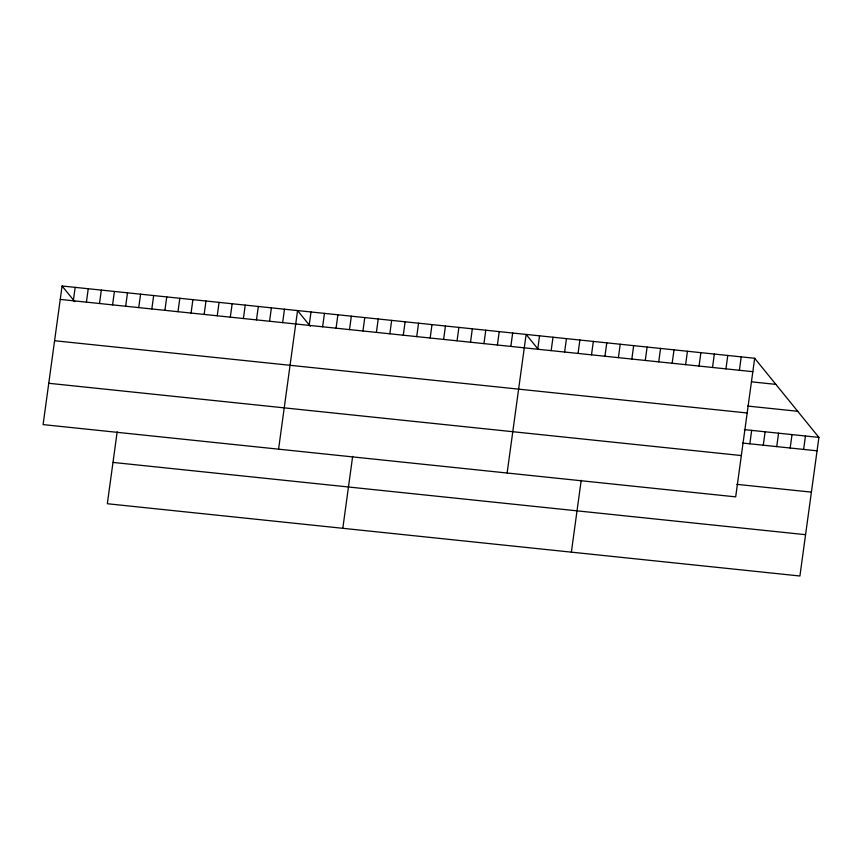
<?xml version="1.0" encoding="UTF-8"?>
<svg xmlns="http://www.w3.org/2000/svg" width="862" height="862" viewBox="0 0 862 862"><rect width="100%" height="100%" fill="white"/><g stroke="black" fill="none" stroke-linecap="round" stroke-linejoin="round"><path stroke-width="1.29" d="M62.086 286.001L43.1 424.6L735.685 496.868L754.67 358.269L62.086 286.001L74.8 301.668M73.335 300.773L75.166 287.369M86.415 302.142L88.247 288.727M99.496 303.51L101.328 290.095M112.577 304.868L114.42 291.464M125.658 306.236L127.501 292.821M117.178 431.83L107.33 503.731L799.914 575.999L818.9 437.4L754.67 358.269M138.739 307.605L140.581 294.19M151.82 308.973L153.662 295.558M164.901 310.331L166.743 296.916M177.992 311.699L179.824 298.284M191.073 313.068L192.905 299.653M204.154 314.425L205.986 301.01M217.235 315.794L219.067 302.379M230.316 317.162L232.158 303.747M243.396 318.52L245.239 305.105M256.477 319.888L258.32 306.473M269.558 321.257L271.401 307.842M282.65 322.614L284.482 309.21M278.577 449.167L297.562 310.568L310.277 326.235M309.167 325.383L311.01 311.969M322.614 326.784L324.457 313.38M336.061 328.196L337.893 314.781M349.509 329.596L351.34 316.182M362.945 330.997L364.788 317.582M342.807 528.309L352.655 456.397M376.392 332.398L378.235 318.983M389.839 333.799L391.671 320.395M403.276 335.21L405.118 321.795M416.723 336.611L418.566 323.196M430.17 338.012L432.002 324.597M443.618 339.412L445.449 325.998M457.054 340.813L458.896 327.398M470.501 342.214L472.344 328.81M483.948 343.626L485.78 330.211M497.396 345.026L499.227 331.611M510.832 346.427L512.674 333.012M507.125 473.022L526.122 334.413L538.125 349.218M537.726 349.229L539.558 335.824M551.163 350.64L553.005 337.225M564.61 352.041L566.453 338.626M578.057 353.442L579.889 340.027M591.504 354.842L593.336 341.427M571.366 552.154L581.214 480.253M604.941 356.243L606.783 342.839M618.388 357.644L620.231 344.24M631.835 359.055L633.667 345.64M645.282 360.456L647.114 347.041M658.719 361.857L660.561 348.442M672.166 363.258L674.009 349.843M685.613 364.658L687.445 351.254M699.05 366.07L700.892 352.655M712.497 367.471L714.339 354.056M725.944 368.871L727.776 355.456M739.391 370.272L741.223 356.857M749.843 443.801L751.675 430.386M763.29 445.201L765.122 431.787M776.727 446.602L778.569 433.187M790.174 448.003L792.016 434.588M803.621 449.404L805.453 436M60.254 299.416L752.828 371.673M751.416 381.823L775.865 384.377M747.591 406.056L797.706 411.282M54.586 340.727L747.171 412.984M744.348 429.621L818.9 437.4M742.505 443.036L817.057 450.815M48.757 383.288L741.342 455.556M736.848 484.347L811.401 492.127M112.987 462.42L805.571 534.688"/></g></svg>
